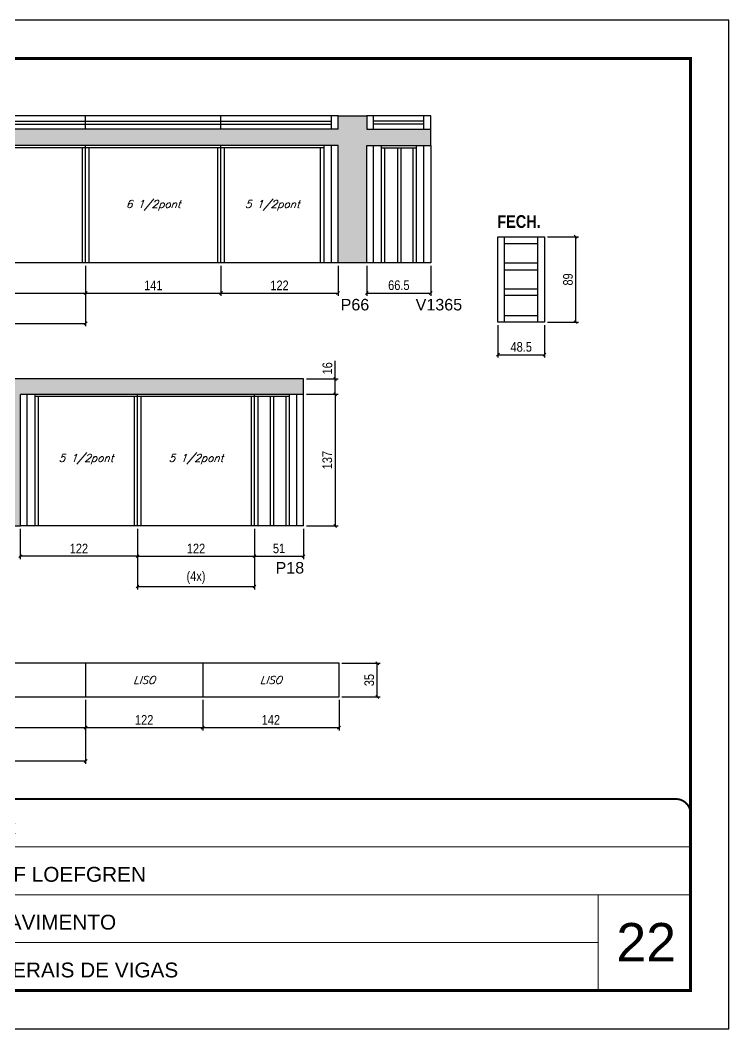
# Model space of a CAD drawing. Extents: x 3309 to 10384, y -2522 to 14608.
# Drawn here: x 5655 to 6393, y 7815 to 8865 of the extents above; entities that cross this region are included whole.
import ezdxf

# ---------------------------------------------------------------- set-up
doc = ezdxf.new("R2010")
doc.units = 0
doc.linetypes.add('CONTINUO', pattern=[0])
doc.linetypes.add('DASHED', pattern=[0.75, 0.5, -0.25])
for name, color, linetype in [('5', 5, 'Continuous'), ('COTA', 241, 'Continuous'), ('NOMENCLATURA', 7, 'Continuous'), ('Painéis', 200, 'Continuous'), ('SARR_2.2x7', 40, 'Continuous'), ('SARR_3.5x7', 81, 'Continuous'), ('SARR_EDITAR', 141, 'Continuous'), ('texto', 7, 'Continuous')]:
    doc.layers.add(name, color=color, linetype=linetype)
for name, color, linetype, lineweight in [('CARIMBO', 255, 'Continuous', 9), ('Folhas', 255, 'Continuous', 9), ('SARRAFO DE PRESSAO', 251, 'DASHED', 9)]:
    doc.layers.add(name, color=color, linetype=linetype, lineweight=lineweight)
doc.layers.add('Laje_Perimetro', color=7, linetype='Continuous', plot=False)
doc.styles.add('ARIAL', font='arial.ttf')
doc.styles.add('COTA TECNICA', font='techl___.ttf', dxfattribs={"height": 10})
doc.styles.add('Romans', font='romans.shx')
doc.styles.get("Standard").update_dxf_attribs({"font": 'arial.ttf'})
doc.styles.add('TECNICA', font='techb___.ttf', dxfattribs={"height": 10})
doc.styles.add('Tecnologia', font='')
doc.styles.get('Tecnologia').set_extended_font_data('Forgotten Futurist')
doc.dimstyles.new('PAINEL', dxfattribs={"dimtxt": 10, "dimasz": 3, "dimexe": 3, "dimexo": 3, "dimgap": 3, "dimtad": 1, "dimdec": 1, "dimzin": 12, "dimdsep": 46, "dimtxsty": 'COTA TECNICA', "dimblk1": 'OBLIQUE', "dimblk2": 'OBLIQUE', "dimsah": 1, "dimcen": 0.9, "dimclrd": 4, "dimclre": 4, "dimclrt": 240, "dimadec": 1, "dimazin": 3, "dimtfac": 1, "dimtdec": 1, "dimtmove": 0, "dimatfit": 3, "dimfxl": 1, "dimtolj": 1, "dimtzin": 12, "dimarcsym": 0})

# ---------------------------------------------------------------- blocks, each defined once
blk = doc.blocks.new('9999999999')
at = {"color": 30, "linetype": 'CONTINUO'}
for p, q in [((98564.6, 34230.2), (98564.6, 34429.4)), ((98564.6, 34379.6), (99584, 34379.6)), ((98564.6, 34329.8), (99488, 34329.8)), ((99584, 34329.8), (99488, 34329.8)), ((99488, 34329.8), (99488, 34230.2)), ((98564.6, 34280), (99488, 34280))]:
    blk.add_line(p, q, dxfattribs=at)
at = {"color": 30, "linetype": 'CONTINUO', "const_width": 2}
blk.add_lwpolyline([(99584, 34230.2), (99584, 34414.4, 0.414214), (99569, 34429.4), (98229, 34429.4, 0.414214), (98214, 34414.4), (98214, 34245.2, 0.414214), (98229, 34230.2), (99584, 34230.2)], format="xyb", dxfattribs=at)
at = {"layer": 'Folhas'}
blk.add_lwpolyline([(98139, 34190.2), (99624, 34190.2), (99624, 35240.2), (98139, 35240.2)], close=True, dxfattribs=at)
at = {"layer": 'Folhas', "color": 30, "const_width": 3}
blk.add_lwpolyline([(98214, 34230.2), (99584, 34230.2), (99584, 35200.2), (98214, 35200.2)], close=True, dxfattribs=at)
at = {"color": 7, "linetype": 'Continuous', "ltscale": 5, "style": 'ARIAL'}
for s, height, p in [('SKR', 15.48, (98837.7, 34393.1)), ('LEAF LOEFGREN', 15.483, (98837.7, 34343.3)), ('5°PAVIMENTO', 15.483, (98837.7, 34293.5)), ('NOVA SISTEMAS CONSTRUTIVOS', 11.059, (98263.2, 34267.2)), ('LATERAIS DE VIGAS', 15.483, (98837.7, 34243.7))]:
    blk.add_text(s, height=height, dxfattribs=at).set_placement(p)
at = {"layer": 'Folhas', "color": 7, "style": 'Tecnologia', "width": 1.5}
for s, p in [('CLIENTE:', (98573.7, 34397.2)), ('OBRA:', (98573.7, 34347.3)), ('PAVIMENTO:', (98573.7, 34297.5)), ('PROJETO:', (98573.7, 34247.7))]:
    blk.add_text(s, height=14, dxfattribs=at).set_placement(p)
blk = doc.blocks.new('_Oblique')
at = {"color": 0, "linetype": 'ByBlock', "lineweight": -2}
blk.add_line((-0.5, -0.5), (0.5, 0.5), dxfattribs=at)
blk = doc.blocks.new('*D570')
at = {"layer": 'COTA', "color": 4, "lineweight": -2, "transparency": 16777216}
for p, q in [((5478.8, 8609.4), (5478.8, 8577.9)), ((5722.8, 8609.4), (5722.8, 8577.9)), ((5478.8, 8580.9), (5722.8, 8580.9))]:
    blk.add_line(p, q, dxfattribs=at)
at = {"layer": 'Defpoints', "color": 0, "transparency": 16777216}
for p in [(5478.8, 8612.4), (5722.8, 8612.4), (5722.8, 8580.9)]:
    blk.add_point(p, dxfattribs=at)
at = {"layer": 'COTA', "color": 4, "lineweight": -2, "transparency": 16777216, "xscale": 3, "yscale": 3, "zscale": 3, "rotation": 180}
blk.add_blockref('_Oblique', (5478.8, 8580.9), dxfattribs=at)
at = {"layer": 'COTA', "color": 4, "lineweight": -2, "transparency": 16777216, "xscale": 3, "yscale": 3, "zscale": 3}
blk.add_blockref('_Oblique', (5722.8, 8580.9), dxfattribs=at)
at = {"layer": 'COTA', "color": 240, "transparency": 16777216, "insert": (5600.8, 8588.9), "char_height": 10, "attachment_point": 5, "style": 'COTA TECNICA'}
blk.add_mtext('\\A1;244', dxfattribs=at)
blk = doc.blocks.new('*D571')
at = {"layer": 'COTA', "color": 4, "lineweight": -2, "transparency": 16777216}
for p, q in [((5863.8, 8609.4), (5863.8, 8577.9)), ((5985.8, 8609.4), (5985.8, 8577.9)), ((5863.8, 8580.9), (5985.8, 8580.9))]:
    blk.add_line(p, q, dxfattribs=at)
at = {"layer": 'Defpoints', "color": 0, "transparency": 16777216}
for p in [(5863.8, 8612.4), (5985.8, 8612.4), (5985.8, 8580.9)]:
    blk.add_point(p, dxfattribs=at)
at = {"layer": 'COTA', "color": 4, "lineweight": -2, "transparency": 16777216, "xscale": 3, "yscale": 3, "zscale": 3, "rotation": 180}
blk.add_blockref('_Oblique', (5863.8, 8580.9), dxfattribs=at)
at = {"layer": 'COTA', "color": 4, "lineweight": -2, "transparency": 16777216, "xscale": 3, "yscale": 3, "zscale": 3}
blk.add_blockref('_Oblique', (5985.8, 8580.9), dxfattribs=at)
at = {"layer": 'COTA', "color": 240, "transparency": 16777216, "insert": (5924.8, 8588.9), "char_height": 10, "attachment_point": 5, "style": 'COTA TECNICA'}
blk.add_mtext('\\A1;122', dxfattribs=at)
blk = doc.blocks.new('*D572')
at = {"layer": 'COTA', "color": 4, "lineweight": -2, "transparency": 16777216}
for p, q in [((5722.8, 8609.4), (5722.8, 8577.9)), ((5863.8, 8609.4), (5863.8, 8577.9)), ((5722.8, 8580.9), (5863.8, 8580.9))]:
    blk.add_line(p, q, dxfattribs=at)
at = {"layer": 'Defpoints', "color": 0, "transparency": 16777216}
for p in [(5722.8, 8612.4), (5863.8, 8612.4), (5863.8, 8580.9)]:
    blk.add_point(p, dxfattribs=at)
at = {"layer": 'COTA', "color": 4, "lineweight": -2, "transparency": 16777216, "xscale": 3, "yscale": 3, "zscale": 3, "rotation": 180}
blk.add_blockref('_Oblique', (5722.8, 8580.9), dxfattribs=at)
at = {"layer": 'COTA', "color": 4, "lineweight": -2, "transparency": 16777216, "xscale": 3, "yscale": 3, "zscale": 3}
blk.add_blockref('_Oblique', (5863.8, 8580.9), dxfattribs=at)
at = {"layer": 'COTA', "color": 240, "transparency": 16777216, "insert": (5793.3, 8588.9), "char_height": 10, "attachment_point": 5, "style": 'COTA TECNICA'}
blk.add_mtext('\\A1;141', dxfattribs=at)
blk = doc.blocks.new('*D573')
at = {"layer": 'COTA', "color": 4, "lineweight": -2, "transparency": 16777216}
for p, q in [((5478.8, 8609.4), (5478.8, 8546.3)), ((5722.8, 8609.4), (5722.8, 8546.3)), ((5478.8, 8549.3), (5722.8, 8549.3))]:
    blk.add_line(p, q, dxfattribs=at)
at = {"layer": 'Defpoints', "color": 0, "transparency": 16777216}
for p in [(5478.8, 8612.4), (5722.8, 8612.4), (5722.8, 8549.3)]:
    blk.add_point(p, dxfattribs=at)
at = {"layer": 'COTA', "color": 4, "lineweight": -2, "transparency": 16777216, "xscale": 3, "yscale": 3, "zscale": 3, "rotation": 180}
blk.add_blockref('_Oblique', (5478.8, 8549.3), dxfattribs=at)
at = {"layer": 'COTA', "color": 4, "lineweight": -2, "transparency": 16777216, "xscale": 3, "yscale": 3, "zscale": 3}
blk.add_blockref('_Oblique', (5722.8, 8549.3), dxfattribs=at)
at = {"layer": 'COTA', "color": 240, "transparency": 16777216, "insert": (5600.8, 8558.6), "char_height": 10, "attachment_point": 5, "style": 'COTA TECNICA'}
blk.add_mtext('\\A1;(2x)', dxfattribs=at)
blk = doc.blocks.new('*D585')
at = {"layer": 'COTA', "color": 4, "lineweight": -2, "transparency": 16777216}
for p, q in [((6015.8, 8609.4), (6015.8, 8577.9)), ((6082.3, 8609.4), (6082.3, 8577.9)), ((6015.8, 8580.9), (6082.3, 8580.9))]:
    blk.add_line(p, q, dxfattribs=at)
at = {"layer": 'Defpoints', "color": 0, "transparency": 16777216}
for p in [(6015.8, 8612.4, 0), (6082.3, 8612.4, 0), (6082.3, 8580.9)]:
    blk.add_point(p, dxfattribs=at)
at = {"layer": 'COTA', "color": 4, "lineweight": -2, "transparency": 16777216, "xscale": 3, "yscale": 3, "zscale": 3, "rotation": 180}
blk.add_blockref('_Oblique', (6015.8, 8580.9), dxfattribs=at)
at = {"layer": 'COTA', "color": 4, "lineweight": -2, "transparency": 16777216, "xscale": 3, "yscale": 3, "zscale": 3}
blk.add_blockref('_Oblique', (6082.3, 8580.9), dxfattribs=at)
at = {"layer": 'COTA', "color": 240, "transparency": 16777216, "insert": (6049.1, 8589), "char_height": 10, "attachment_point": 5, "style": 'COTA TECNICA'}
blk.add_mtext('\\A1;66.5', dxfattribs=at)
blk = doc.blocks.new('*D587')
at = {"layer": 'COTA', "color": 4, "linetype": 'ByBlock', "lineweight": -2, "transparency": 16777216}
for p, q in [((5654.8, 8335.5), (5654.8, 8304)), ((5776.8, 8335.5), (5776.8, 8304)), ((5776.8, 8307), (5654.8, 8307))]:
    blk.add_line(p, q, dxfattribs=at)
at = {"layer": 'Defpoints', "color": 0, "linetype": 'ByBlock', "transparency": 16777216}
for p in [(5654.8, 8338.5), (5776.8, 8338.5), (5654.8, 8307)]:
    blk.add_point(p, dxfattribs=at)
at = {"layer": 'COTA', "color": 4, "linetype": 'ByBlock', "lineweight": -2, "transparency": 16777216, "xscale": 3, "yscale": 3, "zscale": 3, "rotation": 180}
blk.add_blockref('_Oblique', (5654.8, 8307), dxfattribs=at)
at = {"layer": 'COTA', "color": 4, "linetype": 'ByBlock', "lineweight": -2, "transparency": 16777216, "xscale": 3, "yscale": 3, "zscale": 3}
blk.add_blockref('_Oblique', (5776.8, 8307), dxfattribs=at)
at = {"layer": 'COTA', "color": 240, "linetype": 'ByBlock', "transparency": 16777216, "insert": (5715.8, 8315), "char_height": 10, "attachment_point": 5, "style": 'COTA TECNICA'}
blk.add_mtext('\\A1;122', dxfattribs=at)
blk = doc.blocks.new('*D588')
at = {"layer": 'COTA', "color": 4, "lineweight": -2, "transparency": 16777216}
for p, q in [((5776.8, 8335.5), (5776.8, 8304)), ((5898.8, 8335.5), (5898.8, 8304)), ((5776.8, 8307), (5898.8, 8307))]:
    blk.add_line(p, q, dxfattribs=at)
at = {"layer": 'Defpoints', "color": 0, "transparency": 16777216}
for p in [(5776.8, 8338.5), (5898.8, 8338.5), (5898.8, 8307)]:
    blk.add_point(p, dxfattribs=at)
at = {"layer": 'COTA', "color": 4, "lineweight": -2, "transparency": 16777216, "xscale": 3, "yscale": 3, "zscale": 3, "rotation": 180}
blk.add_blockref('_Oblique', (5776.8, 8307), dxfattribs=at)
at = {"layer": 'COTA', "color": 4, "lineweight": -2, "transparency": 16777216, "xscale": 3, "yscale": 3, "zscale": 3}
blk.add_blockref('_Oblique', (5898.8, 8307), dxfattribs=at)
at = {"layer": 'COTA', "color": 240, "transparency": 16777216, "insert": (5837.8, 8315), "char_height": 10, "attachment_point": 5, "style": 'COTA TECNICA'}
blk.add_mtext('\\A1;122', dxfattribs=at)
blk = doc.blocks.new('*D589')
at = {"layer": 'COTA', "color": 4, "lineweight": -2, "transparency": 16777216}
for p, q in [((5898.8, 8335.5), (5898.8, 8304)), ((5949.8, 8335.5), (5949.8, 8304)), ((5898.8, 8307), (5949.8, 8307))]:
    blk.add_line(p, q, dxfattribs=at)
at = {"layer": 'Defpoints', "color": 0, "transparency": 16777216}
for p in [(5898.8, 8338.5), (5949.8, 8338.5), (5949.8, 8307)]:
    blk.add_point(p, dxfattribs=at)
at = {"layer": 'COTA', "color": 4, "lineweight": -2, "transparency": 16777216, "xscale": 3, "yscale": 3, "zscale": 3, "rotation": 180}
blk.add_blockref('_Oblique', (5898.8, 8307), dxfattribs=at)
at = {"layer": 'COTA', "color": 4, "lineweight": -2, "transparency": 16777216, "xscale": 3, "yscale": 3, "zscale": 3}
blk.add_blockref('_Oblique', (5949.8, 8307), dxfattribs=at)
at = {"layer": 'COTA', "color": 240, "transparency": 16777216, "insert": (5924.3, 8315.1), "char_height": 10, "attachment_point": 5, "style": 'COTA TECNICA'}
blk.add_mtext('\\A1;51', dxfattribs=at)
blk = doc.blocks.new('*D590')
at = {"layer": 'COTA', "color": 4, "lineweight": -2, "transparency": 16777216}
for p, q in [((5776.8, 8335.5), (5776.8, 8272.4)), ((5898.8, 8335.5), (5898.8, 8272.4)), ((5776.8, 8275.4), (5898.8, 8275.4))]:
    blk.add_line(p, q, dxfattribs=at)
at = {"layer": 'Defpoints', "color": 0, "transparency": 16777216}
for p in [(5776.8, 8338.5), (5898.8, 8338.5), (5898.8, 8275.4)]:
    blk.add_point(p, dxfattribs=at)
at = {"layer": 'COTA', "color": 4, "lineweight": -2, "transparency": 16777216, "xscale": 3, "yscale": 3, "zscale": 3, "rotation": 180}
blk.add_blockref('_Oblique', (5776.8, 8275.4), dxfattribs=at)
at = {"layer": 'COTA', "color": 4, "lineweight": -2, "transparency": 16777216, "xscale": 3, "yscale": 3, "zscale": 3}
blk.add_blockref('_Oblique', (5898.8, 8275.4), dxfattribs=at)
at = {"layer": 'COTA', "color": 240, "transparency": 16777216, "insert": (5837.8, 8284.7), "char_height": 10, "attachment_point": 5, "style": 'COTA TECNICA'}
blk.add_mtext('\\A1;(4x)', dxfattribs=at)
blk = doc.blocks.new('*D591')
at = {"layer": 'COTA', "color": 4, "lineweight": -2, "transparency": 16777216}
for p, q in [((5952.8, 8475.5), (5985.8, 8475.5)), ((5982.8, 8475.5), (5982.8, 8338.5)), ((5952.8, 8338.5), (5985.8, 8338.5))]:
    blk.add_line(p, q, dxfattribs=at)
at = {"layer": 'Defpoints', "color": 0, "transparency": 16777216}
for p in [(5949.8, 8475.5), (5949.8, 8338.5), (5982.8, 8338.5)]:
    blk.add_point(p, dxfattribs=at)
at = {"layer": 'COTA', "color": 4, "lineweight": -2, "transparency": 16777216, "xscale": 3, "yscale": 3, "zscale": 3}
for p, rotation in [((5982.8, 8475.5), 90), ((5982.8, 8338.5), 270)]:
    blk.add_blockref('_Oblique', p, dxfattribs=dict(at, rotation=rotation))
at = {"layer": 'COTA', "color": 240, "transparency": 16777216, "insert": (5974.6, 8407), "char_height": 10, "attachment_point": 5, "rotation": 90, "style": 'COTA TECNICA'}
blk.add_mtext('\\A1;137', dxfattribs=at)
blk = doc.blocks.new('*D592')
at = {"layer": 'COTA', "color": 4, "lineweight": -2, "transparency": 16777216}
for p, q in [((5982.8, 8491.5), (5982.8, 8510.5)), ((5952.8, 8491.5), (5985.8, 8491.5)), ((5982.8, 8475.5), (5982.8, 8491.5)), ((5952.8, 8475.5), (5985.8, 8475.5))]:
    blk.add_line(p, q, dxfattribs=at)
at = {"layer": 'Defpoints', "color": 0, "transparency": 16777216}
for p in [(5949.8, 8491.5), (5982.8, 8491.5), (5949.8, 8475.5)]:
    blk.add_point(p, dxfattribs=at)
at = {"layer": 'COTA', "color": 4, "lineweight": -2, "transparency": 16777216, "xscale": 3, "yscale": 3, "zscale": 3}
for p, rotation in [((5982.8, 8491.5), 90), ((5982.8, 8475.5), 270)]:
    blk.add_blockref('_Oblique', p, dxfattribs=dict(at, rotation=rotation))
at = {"layer": 'COTA', "color": 240, "transparency": 16777216, "insert": (5974.7, 8502.5), "char_height": 10, "attachment_point": 5, "rotation": 90, "style": 'COTA TECNICA'}
blk.add_mtext('\\A1;16', dxfattribs=at)
blk = doc.blocks.new('*D595')
at = {"layer": 'COTA', "color": 4, "lineweight": -2, "transparency": 16777216}
for p, q in [((6152.3, 8547.6), (6152.3, 8513.7)), ((6200.8, 8547.6), (6200.8, 8513.7)), ((6152.3, 8516.7), (6200.8, 8516.7))]:
    blk.add_line(p, q, dxfattribs=at)
at = {"layer": 'Defpoints', "color": 0, "transparency": 16777216}
for p in [(6152.3, 8550.6), (6200.8, 8550.6), (6200.8, 8516.7)]:
    blk.add_point(p, dxfattribs=at)
at = {"layer": 'COTA', "color": 4, "lineweight": -2, "transparency": 16777216, "xscale": 3, "yscale": 3, "zscale": 3, "rotation": 180}
blk.add_blockref('_Oblique', (6152.3, 8516.7), dxfattribs=at)
at = {"layer": 'COTA', "color": 4, "lineweight": -2, "transparency": 16777216, "xscale": 3, "yscale": 3, "zscale": 3}
blk.add_blockref('_Oblique', (6200.8, 8516.7), dxfattribs=at)
at = {"layer": 'COTA', "color": 240, "transparency": 16777216, "insert": (6176.6, 8524.8), "char_height": 10, "attachment_point": 5, "style": 'COTA TECNICA'}
blk.add_mtext('\\A1;48.5', dxfattribs=at)
blk = doc.blocks.new('*D596')
at = {"layer": 'COTA', "color": 4, "lineweight": -2, "transparency": 16777216}
for p, q in [((6203.8, 8639.6), (6236.4, 8639.6)), ((6233.4, 8550.6), (6233.4, 8639.6)), ((6203.8, 8550.6), (6236.4, 8550.6))]:
    blk.add_line(p, q, dxfattribs=at)
at = {"layer": 'Defpoints', "color": 0, "transparency": 16777216}
for p in [(6200.8, 8639.6), (6233.4, 8639.6), (6200.8, 8550.6)]:
    blk.add_point(p, dxfattribs=at)
at = {"layer": 'COTA', "color": 4, "lineweight": -2, "transparency": 16777216, "xscale": 3, "yscale": 3, "zscale": 3}
for p, rotation in [((6233.4, 8639.6), 90), ((6233.4, 8550.6), 270)]:
    blk.add_blockref('_Oblique', p, dxfattribs=dict(at, rotation=rotation))
at = {"layer": 'COTA', "color": 240, "transparency": 16777216, "insert": (6225.3, 8595.1), "char_height": 10, "attachment_point": 5, "rotation": 90, "style": 'COTA TECNICA'}
blk.add_mtext('\\A1;89', dxfattribs=at)
blk = doc.blocks.new('*D704')
at = {"layer": 'COTA', "color": 4, "lineweight": -2, "transparency": 16777216}
for p, q in [((5478.8, 8157.5), (5478.8, 8125.5)), ((5722.8, 8157.5), (5722.8, 8125.5)), ((5478.8, 8128.5), (5722.8, 8128.5))]:
    blk.add_line(p, q, dxfattribs=at)
at = {"layer": 'Defpoints', "color": 0, "transparency": 16777216}
for p in [(5478.8, 8160.5), (5722.8, 8160.5), (5722.8, 8128.5)]:
    blk.add_point(p, dxfattribs=at)
at = {"layer": 'COTA', "color": 4, "lineweight": -2, "transparency": 16777216, "xscale": 3, "yscale": 3, "zscale": 3, "rotation": 180}
blk.add_blockref('_Oblique', (5478.8, 8128.5), dxfattribs=at)
at = {"layer": 'COTA', "color": 4, "lineweight": -2, "transparency": 16777216, "xscale": 3, "yscale": 3, "zscale": 3}
blk.add_blockref('_Oblique', (5722.8, 8128.5), dxfattribs=at)
at = {"layer": 'COTA', "color": 240, "transparency": 16777216, "insert": (5600.8, 8136.6), "char_height": 10, "attachment_point": 5, "style": 'COTA TECNICA'}
blk.add_mtext('\\A1;244', dxfattribs=at)
blk = doc.blocks.new('*D705')
at = {"layer": 'COTA', "color": 4, "lineweight": -2, "transparency": 16777216}
for p, q in [((5722.8, 8157.5), (5722.8, 8125.5)), ((5844.8, 8157.5), (5844.8, 8125.5)), ((5722.8, 8128.5), (5844.8, 8128.5))]:
    blk.add_line(p, q, dxfattribs=at)
at = {"layer": 'Defpoints', "color": 0, "transparency": 16777216}
for p in [(5722.8, 8160.5), (5844.8, 8160.5), (5844.8, 8128.5)]:
    blk.add_point(p, dxfattribs=at)
at = {"layer": 'COTA', "color": 4, "lineweight": -2, "transparency": 16777216, "xscale": 3, "yscale": 3, "zscale": 3, "rotation": 180}
blk.add_blockref('_Oblique', (5722.8, 8128.5), dxfattribs=at)
at = {"layer": 'COTA', "color": 4, "lineweight": -2, "transparency": 16777216, "xscale": 3, "yscale": 3, "zscale": 3}
blk.add_blockref('_Oblique', (5844.8, 8128.5), dxfattribs=at)
at = {"layer": 'COTA', "color": 240, "transparency": 16777216, "insert": (5783.8, 8136.6), "char_height": 10, "attachment_point": 5, "style": 'COTA TECNICA'}
blk.add_mtext('\\A1;122', dxfattribs=at)
blk = doc.blocks.new('*D706')
at = {"layer": 'COTA', "color": 4, "lineweight": -2, "transparency": 16777216}
for p, q in [((5478.8, 8157.5), (5478.8, 8090.8)), ((5722.8, 8157.5), (5722.8, 8090.8)), ((5478.8, 8093.8), (5722.8, 8093.8))]:
    blk.add_line(p, q, dxfattribs=at)
at = {"layer": 'Defpoints', "color": 0, "transparency": 16777216}
for p in [(5478.8, 8160.5), (5722.8, 8160.5), (5722.8, 8093.8)]:
    blk.add_point(p, dxfattribs=at)
at = {"layer": 'COTA', "color": 4, "lineweight": -2, "transparency": 16777216, "xscale": 3, "yscale": 3, "zscale": 3, "rotation": 180}
blk.add_blockref('_Oblique', (5478.8, 8093.8), dxfattribs=at)
at = {"layer": 'COTA', "color": 4, "lineweight": -2, "transparency": 16777216, "xscale": 3, "yscale": 3, "zscale": 3}
blk.add_blockref('_Oblique', (5722.8, 8093.8), dxfattribs=at)
at = {"layer": 'COTA', "color": 240, "transparency": 16777216, "insert": (5600.8, 8103.1), "char_height": 10, "attachment_point": 5, "style": 'COTA TECNICA'}
blk.add_mtext('\\A1;(8x)', dxfattribs=at)
blk = doc.blocks.new('*D707')
at = {"layer": 'COTA', "color": 4, "lineweight": -2, "transparency": 16777216}
for p, q in [((5844.8, 8157.5), (5844.8, 8125.5)), ((5986.8, 8157.5), (5986.8, 8125.5)), ((5844.8, 8128.5), (5986.8, 8128.5))]:
    blk.add_line(p, q, dxfattribs=at)
at = {"layer": 'Defpoints', "color": 0, "transparency": 16777216}
for p in [(5844.8, 8160.5), (5986.8, 8160.5), (5986.8, 8128.5)]:
    blk.add_point(p, dxfattribs=at)
at = {"layer": 'COTA', "color": 4, "lineweight": -2, "transparency": 16777216, "xscale": 3, "yscale": 3, "zscale": 3, "rotation": 180}
blk.add_blockref('_Oblique', (5844.8, 8128.5), dxfattribs=at)
at = {"layer": 'COTA', "color": 4, "lineweight": -2, "transparency": 16777216, "xscale": 3, "yscale": 3, "zscale": 3}
blk.add_blockref('_Oblique', (5986.8, 8128.5), dxfattribs=at)
at = {"layer": 'COTA', "color": 240, "transparency": 16777216, "insert": (5915.8, 8136.6), "char_height": 10, "attachment_point": 5, "style": 'COTA TECNICA'}
blk.add_mtext('\\A1;142', dxfattribs=at)
blk = doc.blocks.new('*D708')
at = {"layer": 'COTA', "color": 4, "lineweight": -2, "transparency": 16777216}
for p, q in [((5989.8, 8195.5), (6029.6, 8195.5)), ((6026.6, 8160.5), (6026.6, 8195.5)), ((5989.8, 8160.5), (6029.6, 8160.5))]:
    blk.add_line(p, q, dxfattribs=at)
at = {"layer": 'Defpoints', "color": 0, "transparency": 16777216}
for p in [(5986.8, 8195.5), (6026.6, 8195.5), (5986.8, 8160.5)]:
    blk.add_point(p, dxfattribs=at)
at = {"layer": 'COTA', "color": 4, "lineweight": -2, "transparency": 16777216, "xscale": 3, "yscale": 3, "zscale": 3}
for p, rotation in [((6026.6, 8195.5), 90), ((6026.6, 8160.5), 270)]:
    blk.add_blockref('_Oblique', p, dxfattribs=dict(at, rotation=rotation))
at = {"layer": 'COTA', "color": 240, "transparency": 16777216, "insert": (6018.3, 8178), "char_height": 10, "attachment_point": 5, "rotation": 90, "style": 'COTA TECNICA'}
blk.add_mtext('\\A1;35', dxfattribs=at)

msp = doc.modelspace()

# ---------------------------------------------------------------- hatches: boundary and pattern name
at = {"layer": 'COTA'}
h = msp.add_hatch(dxfattribs=at)
h.set_pattern_fill('AR-CONC', color=256, scale=0.03)
h.set_pattern_definition([(50, (144.104, 38.544), (5.46554, -0.4781726), [0.5715, -6.2865]), (355, (144.104, 38.544), (-1.0573026, 5.7317054), [0.4572, -5.0292175]), (100.451445, (144.5593, 38.504), (4.4082374, 5.2535326), [0.4857003, -5.3427073]), (46.1842, (144.104, 40.068), (8.1323712, -1.26127), [0.85725, -9.42975]), (96.63556, (144.7816, 39.963), (7.122124, 7.422784), [0.728551, -8.014068]), (351.18415, (144.104, 40.068), (7.122124, 7.422784), [0.685799, -7.543792]), (21, (144.866, 39.687), (4.5484317, -3.067956), [0.5715, -6.2865]), (326, (144.866, 39.687), (1.8540609, 5.525639), [0.4572, -5.0292]), (71.451445, (145.245, 39.431), (6.4024926, 2.457683), [0.4857003, -5.342698]), (37.5, (144.1039, 38.5439), (0.0926581, 2.53665117), [0, -4.96824, 0, -5.1054, 0, -5.04825]), (7.5, (144.104, 38.5439), (2.0045899, 3.00541724), [0, -2.91084, 0, -4.85394, 0, -1.92405]), (327.5, (142.4046, 38.5439), (4.06771786, -0.17186232), [0, -1.905, 0, -5.9436, 0, -7.8867]), (317.5, (141.6426, 38.544), (4.4438754, 0.7627947), [0, -2.4765, 0, -3.94716, 0, -5.6007])])
h.paths.add_polyline_path([(5985.81, 8612.35), (6015.81, 8612.35), (6015.81, 8734.35), (6082.31, 8734.35), (6082.31, 8751.35), (6015.81, 8751.35), (6015.81, 8765.35), (5985.81, 8765.35), (5985.81, 8751.35), (5234.81, 8751.35), (5234.81, 8734.35), (5985.81, 8734.35)])
h = msp.add_hatch(dxfattribs=at)
h.set_pattern_fill('AR-CONC', color=256, scale=0.03)
h.set_pattern_definition([(50, (144.104, 56.234), (5.46554, -0.4781726), [0.5715, -6.2865]), (355, (144.104, 56.234), (-1.0573026, 5.7317054), [0.4572, -5.0292175]), (100.451445, (144.5593, 56.194), (4.4082374, 5.2535326), [0.4857003, -5.3427073]), (46.1842, (144.104, 57.758), (8.1323712, -1.26127), [0.85725, -9.42975]), (96.63556, (144.7816, 57.653), (7.122124, 7.422784), [0.728551, -8.014068]), (351.18415, (144.104, 57.758), (7.122124, 7.422784), [0.685799, -7.543792]), (21, (144.866, 57.377), (4.5484317, -3.067956), [0.5715, -6.2865]), (326, (144.866, 57.377), (1.854061, 5.525639), [0.4572, -5.0292]), (71.451445, (145.245, 57.1214), (6.4024926, 2.457683), [0.4857003, -5.342698]), (37.5, (144.1039, 56.234), (0.0926581, 2.53665117), [0, -4.96824, 0, -5.1054, 0, -5.04825]), (7.5, (144.104, 56.234), (2.0045899, 3.00541724), [0, -2.91084, 0, -4.85394, 0, -1.92405]), (327.5, (142.4046, 56.234), (4.06771786, -0.1718623), [0, -1.905, 0, -5.9436, 0, -7.8867]), (317.5, (141.6426, 56.234), (4.4438754, 0.7627947), [0, -2.4765, 0, -3.94716, 0, -5.6007])])
h.paths.add_polyline_path([(5654.81, 8475.46), (5949.81, 8475.46), (5949.81, 8491.46), (5234.81, 8491.46), (5234.81, 8477.46), (5597.81, 8477.46), (5597.81, 8427.46), (5624.81, 8427.46), (5624.81, 8338.46), (5654.81, 8338.46)])

# ---------------------------------------------------------------- linework, layer by layer
for p, q in [((5985.81, 8765.35), (6015.81, 8765.35)), ((6082.31, 8734.35), (6082.31, 8751.35)), ((6015.81, 8612.35), (5985.81, 8612.35)), ((5949.81, 8491.46), (5234.81, 8491.46)), ((5949.81, 8475.46), (5949.81, 8491.46)), ((5624.81, 8338.46), (5654.81, 8338.46))]:
    msp.add_line(p, q, dxfattribs=at)
at = {"layer": 'Laje_Perimetro'}
msp.add_lwpolyline([(6392.87, 8864.98), (4907.87, 8864.98), (4907.87, 7814.98), (6392.87, 7814.98)], close=True, dxfattribs=at)
at = {"layer": 'Painéis', "linetype": 'ByBlock'}
for p, q in [((5985.81, 8765.35), (5234.81, 8765.35)), ((5722.81, 8751.35), (5722.81, 8765.35)), ((5863.81, 8751.35), (5863.81, 8765.35)), ((5985.81, 8751.35), (5985.81, 8765.35)), ((6015.81, 8765.35), (6015.81, 8751.35)), ((6082.31, 8765.35), (6015.81, 8765.35)), ((6082.31, 8751.35), (6082.31, 8765.35)), ((5985.81, 8751.35), (5234.81, 8751.35)), ((6015.81, 8751.35), (6082.31, 8751.35)), ((5985.81, 8734.35), (5234.81, 8734.35)), ((5722.81, 8612.35), (5722.81, 8734.35)), ((5863.81, 8612.35), (5863.81, 8734.35)), ((5985.81, 8612.35), (5985.81, 8734.35)), ((6015.81, 8612.35), (6015.81, 8734.35)), ((6015.81, 8734.35), (6082.31, 8734.35)), ((6082.31, 8734.35), (6082.31, 8612.35)), ((6152.31, 8550.57), (6152.31, 8639.57)), ((6152.31, 8639.57), (6200.81, 8639.57)), ((6200.81, 8639.57), (6200.81, 8550.57)), ((5985.81, 8612.35), (5234.81, 8612.35)), ((6082.31, 8612.35), (6015.81, 8612.35)), ((6200.81, 8550.57), (6152.31, 8550.57)), ((5949.81, 8475.46), (5654.81, 8475.46)), ((5654.81, 8338.46), (5654.81, 8475.46)), ((5776.81, 8338.46), (5776.81, 8475.46)), ((5898.81, 8338.46), (5898.81, 8475.46)), ((5949.81, 8338.46), (5949.81, 8475.46)), ((5949.81, 8338.46), (5654.81, 8338.46)), ((5986.81, 8195.55), (5234.81, 8195.55)), ((5722.81, 8195.55), (5722.81, 8160.55)), ((5844.81, 8195.55), (5844.81, 8160.55)), ((5986.81, 8160.55), (5986.81, 8195.55)), ((5234.81, 8160.55), (5986.81, 8160.55))]:
    msp.add_line(p, q, dxfattribs=at)
at = {"layer": 'SARR_2.2x7', "linetype": 'Continuous'}
for p, q in [((5978.81, 8751.35), (5978.81, 8765.35)), ((6022.81, 8751.35), (6022.81, 8765.35)), ((6075.31, 8751.35), (6075.31, 8765.35)), ((5722.81, 8732.15), (5478.81, 8732.15)), ((5863.81, 8732.15), (5722.81, 8732.15)), ((5970.81, 8732.15), (5863.81, 8732.15)), ((5978.81, 8612.35), (5978.81, 8734.35)), ((6022.81, 8612.35), (6022.81, 8734.35)), ((6030.81, 8732.15), (6067.31, 8732.15)), ((6075.31, 8612.35), (6075.31, 8734.35)), ((6159.31, 8550.57), (6159.31, 8639.57)), ((6159.31, 8632.57), (6193.81, 8632.57)), ((6193.81, 8550.57), (6193.81, 8639.57)), ((6193.81, 8612.01), (6159.31, 8612.01)), ((6159.31, 8605.01), (6193.81, 8605.01)), ((6159.31, 8585.29), (6193.81, 8585.29)), ((6193.81, 8578.29), (6159.31, 8578.29)), ((6159.31, 8557.57), (6193.81, 8557.57)), ((5661.81, 8338.46), (5661.81, 8475.46)), ((5942.81, 8338.46), (5942.81, 8475.46)), ((5776.81, 8473.26), (5669.81, 8473.26)), ((5898.81, 8473.26), (5776.81, 8473.26)), ((5934.81, 8473.26), (5898.81, 8473.26))]:
    msp.add_line(p, q, dxfattribs=at)
at = {"layer": 'SARR_3.5x7'}
for p, q in [((5719.31, 8732.15), (5719.31, 8612.35)), ((5726.31, 8732.15), (5726.31, 8612.35)), ((5860.31, 8732.15), (5860.31, 8612.35)), ((5867.31, 8732.15), (5867.31, 8612.35)), ((5967.31, 8732.15), (5967.31, 8612.35)), ((5970.81, 8734.35), (5970.81, 8612.35)), ((6030.81, 8734.35), (6030.81, 8612.35)), ((6034.31, 8732.15), (6034.31, 8612.35)), ((6047.62, 8732.15), (6047.62, 8612.35)), ((6051.12, 8732.15), (6051.12, 8612.35)), ((6063.81, 8732.15), (6063.81, 8612.35)), ((6067.31, 8734.35), (6067.31, 8612.35)), ((5669.81, 8475.46), (5669.81, 8338.46)), ((5934.81, 8475.46), (5934.81, 8338.46)), ((5673.31, 8473.26), (5673.31, 8338.46)), ((5773.31, 8473.26), (5773.31, 8338.46)), ((5780.31, 8473.26), (5780.31, 8338.46)), ((5895.31, 8473.26), (5895.31, 8338.46)), ((5902.31, 8473.26), (5902.31, 8338.46)), ((5915.08, 8473.26), (5915.08, 8338.46)), ((5918.58, 8473.26), (5918.58, 8338.46)), ((5931.31, 8473.26), (5931.31, 8338.46))]:
    msp.add_line(p, q, dxfattribs=at)
at = {"layer": 'SARR_EDITAR'}
for p, q in [((5478.81, 8759.85), (5722.81, 8759.85)), ((5722.81, 8759.85), (5978.81, 8759.85)), ((6075.31, 8759.85), (6022.81, 8759.85)), ((5478.81, 8756.85), (5722.81, 8756.85)), ((5722.81, 8756.85), (5978.81, 8756.85)), ((6075.31, 8756.85), (6022.81, 8756.85))]:
    msp.add_line(p, q, dxfattribs=at)

# ---------------------------------------------------------------- block references
at = {"layer": 'SARRAFO DE PRESSAO', "color": 6, "linetype": 'ByBlock'}
msp.add_blockref('9999999999', (-93231.11, -26375.22), dxfattribs=at)

# ---------------------------------------------------------------- texts
at = {"layer": '5', "linetype": 'Continuous'}
for s, p in [('P66', (5988.45, 8562.84)), ('V1365', (6066.6, 8562.84)), ('P18', (5920.66, 8288.95))]:
    msp.add_text(s, height=12, rotation=0.00004, dxfattribs=at).set_placement(p)
at = {"layer": 'CARIMBO', "style": 'ARIAL'}
msp.add_text('22', height=40, dxfattribs=at).set_placement((6275.73, 7885.13))
at = {"layer": 'NOMENCLATURA', "style": 'TECNICA'}
msp.add_text('FECH.', height=13.2, dxfattribs=at).set_placement((6151.59, 8648.76))
at = {"layer": 'texto', "color": 2, "char_height": 8, "attachment_point": 5, "style": 'Romans'}
for s, insert in [('{\\Q19;\\C256;6 1/2pont}', (5793.31, 8672.25)), ('{\\Q19;\\C256;5 1/2pont}', (5917.31, 8672.24)), ('{\\Q19;\\C256;5 1/2pont}', (5723.31, 8407.96)), ('{\\Q19;\\C256;5 1/2pont}', (5837.81, 8407.96)), ('{\\Q19;\\C256;LISO}', (5783.81, 8178.05)), ('{\\Q19;\\C256;LISO}', (5915.81, 8178.05))]:
    msp.add_mtext(s, dxfattribs=dict(at, insert=insert))

# ---------------------------------------------------------------- dimensions: what is measured, and where the dimension line sits
at = {"layer": 'COTA'}
for base, p1, p2, picture, middle in [((6233.4, 8639.57), (6200.81, 8550.57), (6200.81, 8639.57), '*D596', (6225.3, 8595.07)), ((5982.77, 8491.46), (5949.81, 8475.46), (5949.81, 8491.46), '*D592', (5974.67, 8502.47)), ((5982.77, 8338.46), (5949.81, 8475.46), (5949.81, 8338.46), '*D591', (5974.55, 8406.96)), ((6026.56, 8195.55), (5986.81, 8160.55), (5986.81, 8195.55), '*D708', (6018.34, 8178.05))]:
    dim = msp.add_linear_dim(base=base, p1=p1, p2=p2, angle=90, dimstyle='PAINEL', dxfattribs=at)
    dim.commit()
    dim.dimension.update_dxf_attribs({"geometry": picture, "text_midpoint": middle})
for base, p1, p2, picture, middle in [((5722.81, 8580.85), (5478.81, 8612.35), (5722.81, 8612.35), '*D570', (5600.81, 8588.92)), ((5863.81, 8580.85), (5722.81, 8612.35), (5863.81, 8612.35), '*D572', (5793.31, 8588.92)), ((5985.81, 8580.85), (5863.81, 8612.35), (5985.81, 8612.35), '*D571', (5924.81, 8588.91)), ((6082.31, 8580.85, 0), (6015.81, 8612.35), (6082.31, 8612.35), '*D585', (6049.06, 8588.96, 0)), ((6200.81, 8516.71), (6152.31, 8550.57), (6200.81, 8550.57), '*D595', (6176.56, 8524.84)), ((5898.81, 8306.96), (5776.81, 8338.46), (5898.81, 8338.46), '*D588', (5837.81, 8315.02)), ((5949.81, 8306.96), (5898.81, 8338.46), (5949.81, 8338.46), '*D589', (5924.31, 8315.07)), ((5844.81, 8128.51), (5722.81, 8160.55), (5844.81, 8160.55), '*D705', (5783.81, 8136.56)), ((5986.81, 8128.51), (5844.81, 8160.55), (5986.81, 8160.55), '*D707', (5915.81, 8136.58))]:
    dim = msp.add_linear_dim(base=base, p1=p1, p2=p2, dimstyle='PAINEL', dxfattribs=at)
    dim.commit()
    dim.dimension.update_dxf_attribs({"geometry": picture, "text_midpoint": middle})
for base, p1, p2, text, picture, middle in [((5722.81, 8549.33), (5478.81, 8612.35), (5722.81, 8612.35), '(2x)', '*D573', (5600.81, 8558.55)), ((5898.81, 8275.44), (5776.81, 8338.46), (5898.81, 8338.46), '(4x)', '*D590', (5837.81, 8284.66)), ((5722.81, 8093.84), (5478.81, 8160.55), (5722.81, 8160.55), '(8x)', '*D706', (5600.81, 8103.06))]:
    dim = msp.add_linear_dim(base=base, p1=p1, p2=p2, text=text, dimstyle='PAINEL', dxfattribs=at)
    dim.commit()
    dim.dimension.update_dxf_attribs({"geometry": picture, "text_midpoint": middle})
at = {"layer": 'COTA', "linetype": 'ByBlock'}
dim = msp.add_linear_dim(base=(5654.81, 8306.96), p1=(5776.81, 8338.46), p2=(5654.81, 8338.46), angle=180, dimstyle='PAINEL', override={"dimtmove": 1}, dxfattribs=at)
dim.commit()
dim.dimension.update_dxf_attribs({"geometry": '*D587', "text_midpoint": (5715.81, 8315.02)})
at = {"layer": 'COTA'}
dim = msp.add_linear_dim(base=(5722.81, 8128.51), p1=(5478.81, 8160.55), p2=(5722.81, 8160.55), dimstyle='PAINEL', override={"dimtmove": 1}, dxfattribs=at)
dim.commit()
dim.dimension.update_dxf_attribs({"geometry": '*D704', "text_midpoint": (5600.81, 8136.58)})

doc.saveas('drawing.dxf')
